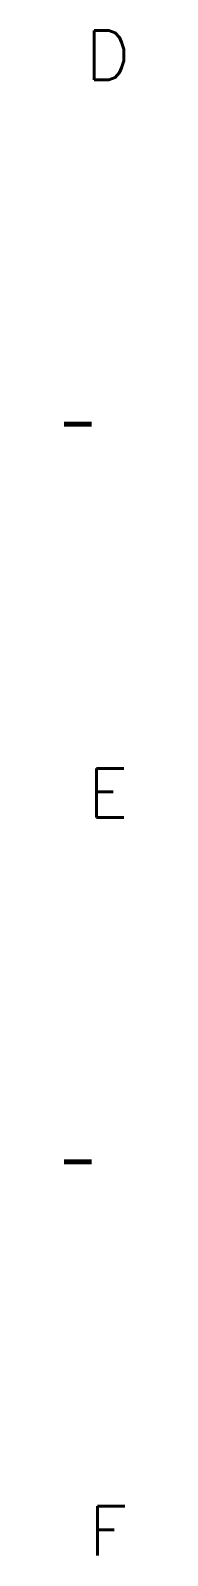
# Model space of a CAD drawing. Extents: x 295 to 953, y 10 to 290.
# Drawn here: x 883.4 to 886.5, y 36 to 129 of the extents above; entities that cross this region are included whole.
import ezdxf
from ezdxf.enums import TextEntityAlignment as Align

# ---------------------------------------------------------------- set-up
doc = ezdxf.new("R2010")
doc.units = 0
doc.header["$LTSCALE"] = 5
doc.header["$MEASUREMENT"] = 0
doc.layers.get('0').update_dxf_attribs({"linetype": 'CONTINUOUS', "lineweight": 25})
doc.layers.add('문자', color=4, linetype='CONTINUOUS')
doc.layers.add('테두리', color=3, linetype='CONTINUOUS')
doc.styles.get("Standard").update_dxf_attribs({"font": 'simplex.shx'})

# ---------------------------------------------------------------- blocks, each defined once
blk = doc.blocks.new('C')
at = {"layer": '테두리', "const_width": 0.3}
for points in [[(407.5, 105), (405, 105)], [(407.5, 60), (405, 60)]]:
    blk.add_lwpolyline(points, dxfattribs=at)
at = {"layer": '문자'}
for s, p in [('D', (408.5, 127.5)), ('E', (408.5, 82.5)), ('F', (408.5, 37.5))]:
    blk.add_text(s, height=3, dxfattribs=at).set_placement(p, align=Align.MIDDLE)

msp = doc.modelspace()

# ---------------------------------------------------------------- block references
msp.add_blockref('C', (476.978, 0))

doc.saveas('drawing.dxf')
